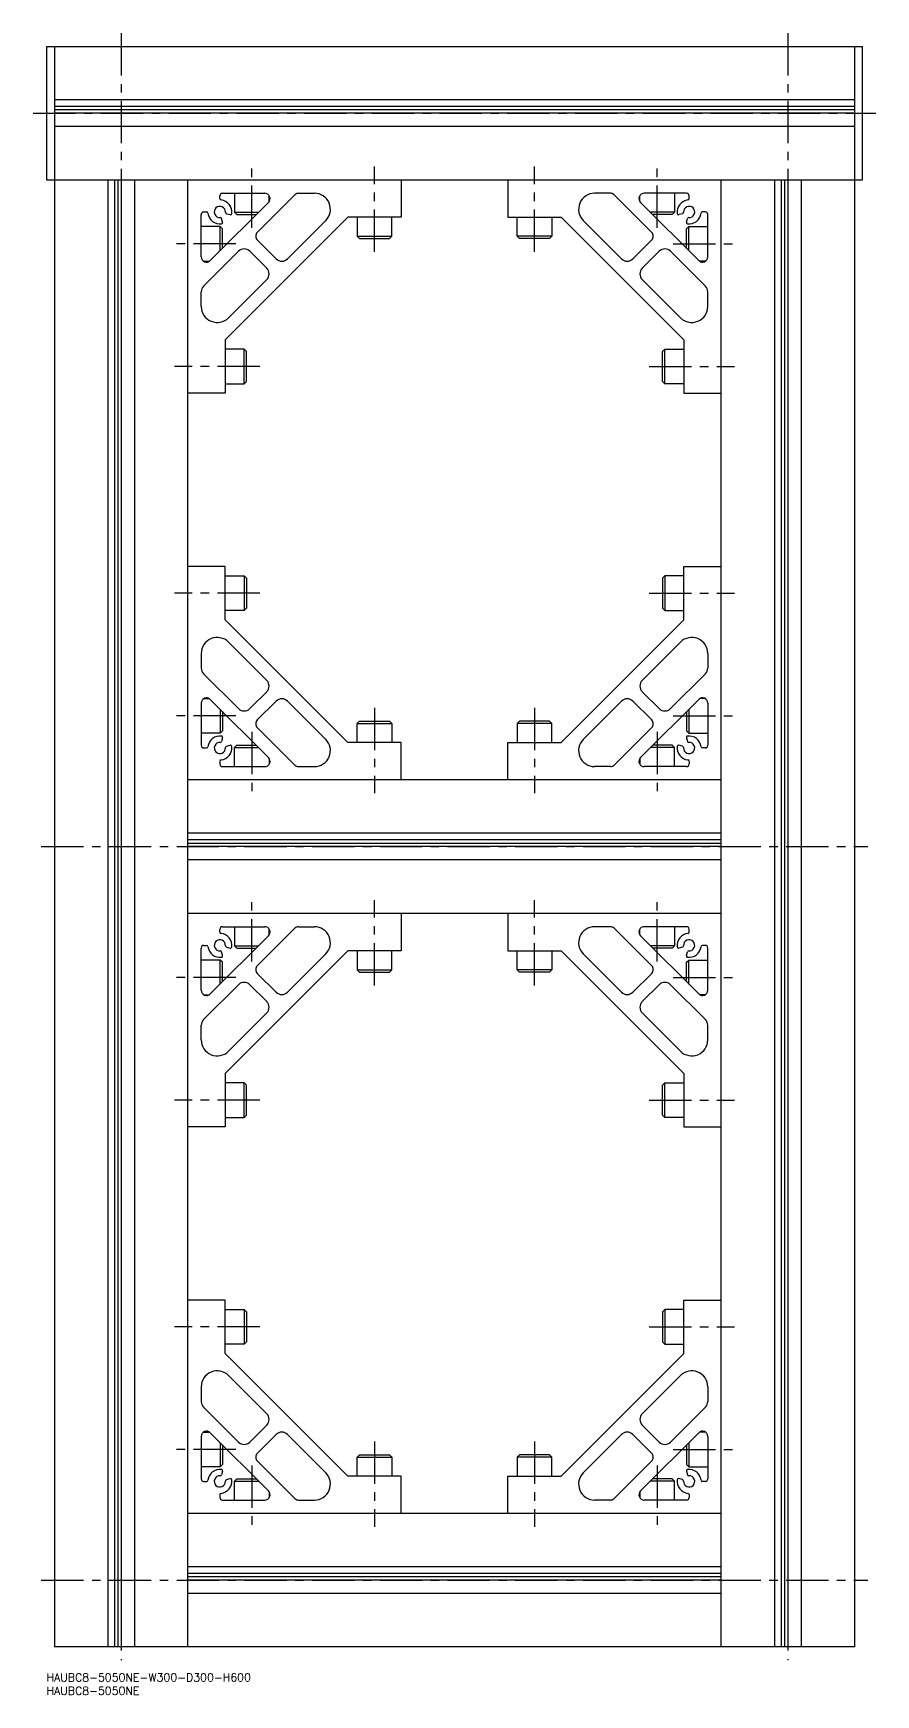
# Model space of a CAD drawing. Extents: x -5 to 781, y -8 to 975.
# Drawn here: x -5 to 311, y -8 to 615 of the extents above; entities that cross this region are included whole.
import ezdxf

# ---------------------------------------------------------------- set-up
doc = ezdxf.new("R2010")
doc.units = 0
doc.header["$LTSCALE"] = 0.5
doc.linetypes.add('CENTER', pattern=[50.8, 31.75, -6.35, 6.35, -6.35])
for name, color, linetype in [('MSM_CENTER', 1, 'CENTER'), ('MSM_CONTINUOUS', 7, 'CONTINUOUS'), ('MSM_PART_NUMBER', 7, 'CONTINUOUS')]:
    doc.layers.add(name, color=color, linetype=linetype)
doc.styles.get("Standard").update_dxf_attribs({"font": 'txt.shx', "height": 3, "bigfont": 'bigfont.shx'})

# ---------------------------------------------------------------- blocks, each defined once
blk = doc.blocks.new('*U8')
at = {"layer": 'MSM_PART_NUMBER'}
blk.add_text('HAUBC8-5050NE-W300-D300-H600', height=3, dxfattribs=at).set_placement((0, -3))
blk = doc.blocks.new('*U9')
at = {"layer": 'MSM_PART_NUMBER'}
blk.add_text('HAUBC8-5050NE', height=3, dxfattribs=at).set_placement((0, -8))

msp = doc.modelspace()

# ---------------------------------------------------------------- linework, layer by layer
at = {"layer": 'MSM_CENTER'}
for p, q in [((28, 615), (28, 5)), ((278, 615), (278, 5)), ((-5, 585), (311, 585)), ((77, 542), (77, 565)), ((123, 533), (123, 565)), ((183, 533), (183, 565)), ((229, 542), (229, 565)), ((71, 536), (48, 536)), ((235, 536), (258, 536)), ((80, 490), (48, 490)), ((226, 490), (258, 490)), ((80, 405), (48, 405)), ((226, 405), (258, 405)), ((123, 362), (123, 330)), ((183, 362), (183, 330)), ((71, 359), (48, 359)), ((235, 359), (258, 359)), ((77, 353), (77, 330)), ((229, 353), (229, 330)), ((-2, 310), (308, 310)), ((77, 267), (77, 290)), ((123, 258), (123, 290)), ((183, 258), (183, 290)), ((229, 267), (229, 290)), ((71, 261), (48, 261)), ((235, 261), (258, 261)), ((80, 215), (48, 215)), ((226, 215), (258, 215)), ((80, 130), (48, 130)), ((226, 130), (258, 130)), ((71, 84), (48, 84)), ((123, 87), (123, 55)), ((183, 87), (183, 55)), ((235, 84), (258, 84)), ((77, 78), (77, 55)), ((229, 78), (229, 55)), ((-2, 35), (308, 35))]:
    msp.add_line(p, q, dxfattribs=at)
at = {"layer": 'MSM_CONTINUOUS'}
for p, q in [((0, 610), (306, 610)), ((0, 610), (0, 560)), ((3, 610), (3, 10)), ((303, 610), (303, 10)), ((306, 560), (306, 610)), ((303, 590), (3, 590)), ((303, 587.5), (3, 587.5)), ((303, 586.22), (3, 586.22)), ((303, 585), (3, 585)), ((303, 580), (3, 580)), ((0, 560), (306, 560)), ((23, 560), (23, 10)), ((25.5, 560), (25.5, 10)), ((26.78, 560), (26.78, 10)), ((28, 560), (28, 10)), ((33, 560), (33, 10)), ((53, 10), (53, 560)), ((66, 555), (81.82, 555)), ((70.5, 555), (70.5, 547.87)), ((94.55, 555), (100.45, 555)), ((133, 560), (133, 546)), ((173, 560), (173, 546)), ((211.45, 555), (205.55, 555)), ((240, 555), (224.18, 555)), ((235.5, 555), (235.5, 547.87)), ((253, 10), (253, 560)), ((273, 560), (273, 10)), ((275.5, 560), (275.5, 10)), ((276.78, 560), (276.78, 10)), ((278, 560), (278, 10)), ((283, 560), (283, 10)), ((83.24, 551.59), (61.41, 529.76)), ((65, 552.97), (65, 554)), ((79.04, 540.32), (93.14, 554.41)), ((83.5, 551.91), (83.5, 554.09)), ((226.96, 540.32), (212.86, 554.41)), ((222.5, 551.91), (222.5, 554.09)), ((222.76, 551.59), (244.59, 529.76)), ((241, 552.97), (241, 554)), ((58, 531.18), (58, 547)), ((65.13, 542.5), (58, 542.5)), ((59, 548), (60.03, 548)), ((66, 541.63), (65.13, 542.5)), ((65.13, 533.48), (65.13, 542.5)), ((66.03, 544.17), (65.66, 545.54)), ((113.01, 546), (67, 499.99)), ((67.46, 547.34), (68.83, 546.97)), ((70.5, 547.87), (71.37, 547)), ((70.5, 547.87), (79.52, 547.87)), ((71.37, 547), (78.65, 547)), ((104.69, 544.76), (90.36, 530.42)), ((133, 546), (113.01, 546)), ((116.5, 546), (116.5, 538.87)), ((129.5, 538.87), (129.5, 546)), ((173, 546), (192.99, 546)), ((176.5, 538.87), (176.5, 546)), ((189.5, 546), (189.5, 538.87)), ((192.99, 546), (239, 499.99)), ((201.31, 544.76), (215.64, 530.42)), ((235.5, 547.87), (226.48, 547.87)), ((234.63, 547), (227.35, 547)), ((235.5, 547.87), (234.63, 547)), ((238.54, 547.34), (237.17, 546.97)), ((239.97, 544.17), (240.34, 545.54)), ((240, 541.63), (240.87, 542.5)), ((240.87, 542.5), (248, 542.5)), ((240.87, 533.48), (240.87, 542.5)), ((247, 548), (245.97, 548)), ((248, 531.18), (248, 547)), ((66, 534.27), (66, 541.63)), ((86.11, 530.42), (79.04, 537.49)), ((116.5, 538.87), (117.37, 538)), ((116.5, 538.87), (129.5, 538.87)), ((117.37, 538), (128.63, 538)), ((128.63, 538), (129.5, 538.87)), ((177.37, 538), (176.5, 538.87)), ((189.5, 538.87), (176.5, 538.87)), ((188.63, 538), (177.37, 538)), ((189.5, 538.87), (188.63, 538)), ((219.89, 530.42), (226.96, 537.49)), ((240, 534.27), (240, 541.63)), ((58.88, 520.16), (71.97, 533.25)), ((76.21, 533.25), (82.58, 526.89)), ((229.79, 533.25), (223.42, 526.89)), ((247.12, 520.16), (234.03, 533.25)), ((58.91, 529.5), (61.09, 529.5)), ((247.09, 529.5), (244.91, 529.5)), ((58, 512.55), (58, 518.04)), ((82.58, 522.64), (68.24, 508.31)), ((223.42, 522.64), (237.76, 508.31)), ((248, 512.55), (248, 518.04)), ((67, 499.99), (67, 480)), ((239, 499.99), (239, 480)), ((74.13, 496.5), (67, 496.5)), ((75, 495.63), (74.13, 496.5)), ((74.13, 483.5), (74.13, 496.5)), ((75, 484.37), (75, 495.63)), ((231, 495.63), (231.87, 496.5)), ((231, 484.37), (231, 495.63)), ((231.87, 496.5), (239, 496.5)), ((231.87, 483.5), (231.87, 496.5)), ((67, 480), (53, 480)), ((67, 483.5), (74.13, 483.5)), ((74.13, 483.5), (75, 484.37)), ((231.87, 483.5), (231, 484.37)), ((239, 483.5), (231.87, 483.5)), ((239, 480), (253, 480)), ((67, 415), (53, 415)), ((67, 395.01), (67, 415)), ((67, 411.5), (74.13, 411.5)), ((74.13, 411.5), (75, 410.63)), ((74.13, 411.5), (74.13, 398.5)), ((231.87, 411.5), (231, 410.63)), ((239, 411.5), (231.87, 411.5)), ((231.87, 411.5), (231.87, 398.5)), ((239, 415), (253, 415)), ((239, 395.01), (239, 415)), ((75, 410.63), (75, 399.37)), ((231, 410.63), (231, 399.37)), ((75, 399.37), (74.13, 398.5)), ((231, 399.37), (231.87, 398.5)), ((74.13, 398.5), (67, 398.5)), ((113.01, 349), (67, 395.01)), ((192.99, 349), (239, 395.01)), ((231.87, 398.5), (239, 398.5)), ((82.58, 372.36), (68.24, 386.69)), ((223.42, 372.36), (237.76, 386.69)), ((58, 382.45), (58, 376.96)), ((248, 382.45), (248, 376.96)), ((58.88, 374.84), (71.97, 361.75)), ((247.12, 374.84), (234.03, 361.75)), ((76.21, 361.75), (82.58, 368.11)), ((229.79, 361.75), (223.42, 368.11)), ((58, 363.82), (58, 348)), ((58.91, 365.5), (61.09, 365.5)), ((83.24, 343.41), (61.41, 365.24)), ((65.13, 361.52), (65.13, 352.5)), ((86.11, 364.58), (79.04, 357.51)), ((104.69, 350.24), (90.36, 364.58)), ((201.31, 350.24), (215.64, 364.58)), ((219.89, 364.58), (226.96, 357.51)), ((222.76, 343.41), (244.59, 365.24)), ((240.87, 361.52), (240.87, 352.5)), ((247.09, 365.5), (244.91, 365.5)), ((248, 363.82), (248, 348)), ((66, 360.73), (66, 353.37)), ((116.5, 356.13), (117.37, 357)), ((116.5, 349), (116.5, 356.13)), ((116.5, 356.13), (129.5, 356.13)), ((117.37, 357), (128.63, 357)), ((128.63, 357), (129.5, 356.13)), ((129.5, 356.13), (129.5, 349)), ((177.37, 357), (176.5, 356.13)), ((176.5, 356.13), (176.5, 349)), ((189.5, 356.13), (176.5, 356.13)), ((188.63, 357), (177.37, 357)), ((189.5, 356.13), (188.63, 357)), ((189.5, 349), (189.5, 356.13)), ((240, 360.73), (240, 353.37)), ((65.13, 352.5), (58, 352.5)), ((66, 353.37), (65.13, 352.5)), ((66.03, 350.83), (65.66, 349.46)), ((79.04, 354.68), (93.14, 340.59)), ((133, 349), (113.01, 349)), ((133, 335), (133, 349)), ((173, 335), (173, 349)), ((173, 349), (192.99, 349)), ((226.96, 354.68), (212.86, 340.59)), ((239.97, 350.83), (240.34, 349.46)), ((240, 353.37), (240.87, 352.5)), ((240.87, 352.5), (248, 352.5)), ((59, 347), (60.03, 347)), ((67.46, 347.66), (68.83, 348.03)), ((70.5, 347.13), (71.37, 348)), ((70.5, 340), (70.5, 347.13)), ((70.5, 347.13), (79.52, 347.13)), ((71.37, 348), (78.65, 348)), ((83.5, 343.09), (83.5, 340.91)), ((222.5, 343.09), (222.5, 340.91)), ((235.5, 347.13), (226.48, 347.13)), ((234.63, 348), (227.35, 348)), ((235.5, 347.13), (234.63, 348)), ((235.5, 340), (235.5, 347.13)), ((238.54, 347.66), (237.17, 348.03)), ((247, 347), (245.97, 347)), ((65, 342.03), (65, 341)), ((66, 340), (81.82, 340)), ((94.55, 340), (100.45, 340)), ((211.45, 340), (205.55, 340)), ((240, 340), (224.18, 340)), ((241, 342.03), (241, 341)), ((253, 335), (53, 335)), ((253, 315), (53, 315)), ((253, 312.5), (53, 312.5)), ((253, 311.22), (53, 311.22)), ((253, 310), (53, 310)), ((253, 305), (53, 305)), ((253, 285), (53, 285)), ((133, 285), (133, 271)), ((173, 285), (173, 271)), ((83.24, 276.59), (61.41, 254.76)), ((65, 277.97), (65, 279)), ((66, 280), (81.82, 280)), ((70.5, 280), (70.5, 272.87)), ((79.04, 265.32), (93.14, 279.41)), ((83.5, 276.91), (83.5, 279.09)), ((94.55, 280), (100.45, 280)), ((211.45, 280), (205.55, 280)), ((226.96, 265.32), (212.86, 279.41)), ((222.5, 276.91), (222.5, 279.09)), ((222.76, 276.59), (244.59, 254.76)), ((240, 280), (224.18, 280)), ((235.5, 280), (235.5, 272.87)), ((241, 277.97), (241, 279)), ((58, 256.18), (58, 272)), ((59, 273), (60.03, 273)), ((66.03, 269.17), (65.66, 270.54)), ((113.01, 271), (67, 224.99)), ((67.46, 272.34), (68.83, 271.97)), ((70.5, 272.87), (71.37, 272)), ((70.5, 272.87), (79.52, 272.87)), ((71.37, 272), (78.65, 272)), ((104.69, 269.76), (90.36, 255.42)), ((133, 271), (113.01, 271)), ((116.5, 271), (116.5, 263.87)), ((129.5, 263.87), (129.5, 271)), ((173, 271), (192.99, 271)), ((176.5, 263.87), (176.5, 271)), ((189.5, 271), (189.5, 263.87)), ((192.99, 271), (239, 224.99)), ((201.31, 269.76), (215.64, 255.42)), ((235.5, 272.87), (226.48, 272.87)), ((234.63, 272), (227.35, 272)), ((235.5, 272.87), (234.63, 272)), ((238.54, 272.34), (237.17, 271.97)), ((239.97, 269.17), (240.34, 270.54)), ((247, 273), (245.97, 273)), ((248, 256.18), (248, 272)), ((65.13, 267.5), (58, 267.5)), ((66, 266.63), (65.13, 267.5)), ((65.13, 258.48), (65.13, 267.5)), ((66, 259.27), (66, 266.63)), ((86.11, 255.42), (79.04, 262.49)), ((116.5, 263.87), (117.37, 263)), ((116.5, 263.87), (129.5, 263.87)), ((117.37, 263), (128.63, 263)), ((128.63, 263), (129.5, 263.87)), ((177.37, 263), (176.5, 263.87)), ((189.5, 263.87), (176.5, 263.87)), ((188.63, 263), (177.37, 263)), ((189.5, 263.87), (188.63, 263)), ((219.89, 255.42), (226.96, 262.49)), ((240, 266.63), (240.87, 267.5)), ((240, 259.27), (240, 266.63)), ((240.87, 267.5), (248, 267.5)), ((240.87, 258.48), (240.87, 267.5)), ((58.88, 245.16), (71.97, 258.25)), ((76.21, 258.25), (82.58, 251.89)), ((229.79, 258.25), (223.42, 251.89)), ((247.12, 245.16), (234.03, 258.25)), ((58.91, 254.5), (61.09, 254.5)), ((247.09, 254.5), (244.91, 254.5)), ((58, 237.55), (58, 243.04)), ((82.58, 247.64), (68.24, 233.31)), ((223.42, 247.64), (237.76, 233.31)), ((248, 237.55), (248, 243.04)), ((67, 224.99), (67, 205)), ((239, 224.99), (239, 205)), ((74.13, 221.5), (67, 221.5)), ((75, 220.63), (74.13, 221.5)), ((74.13, 208.5), (74.13, 221.5)), ((75, 209.37), (75, 220.63)), ((231, 220.63), (231.87, 221.5)), ((231, 209.37), (231, 220.63)), ((231.87, 221.5), (239, 221.5)), ((231.87, 208.5), (231.87, 221.5)), ((67, 208.5), (74.13, 208.5)), ((74.13, 208.5), (75, 209.37)), ((231.87, 208.5), (231, 209.37)), ((239, 208.5), (231.87, 208.5)), ((67, 205), (53, 205)), ((239, 205), (253, 205)), ((67, 140), (53, 140)), ((67, 120.01), (67, 140)), ((239, 140), (253, 140)), ((239, 120.01), (239, 140)), ((67, 136.5), (74.13, 136.5)), ((74.13, 136.5), (75, 135.63)), ((74.13, 136.5), (74.13, 123.5)), ((75, 135.63), (75, 124.37)), ((231.87, 136.5), (231, 135.63)), ((231, 135.63), (231, 124.37)), ((239, 136.5), (231.87, 136.5)), ((231.87, 136.5), (231.87, 123.5)), ((74.13, 123.5), (67, 123.5)), ((113.01, 74), (67, 120.01)), ((75, 124.37), (74.13, 123.5)), ((192.99, 74), (239, 120.01)), ((231, 124.37), (231.87, 123.5)), ((231.87, 123.5), (239, 123.5)), ((58, 107.45), (58, 101.96)), ((82.58, 97.36), (68.24, 111.69)), ((223.42, 97.36), (237.76, 111.69)), ((248, 107.45), (248, 101.96)), ((58.88, 99.84), (71.97, 86.75)), ((247.12, 99.84), (234.03, 86.75)), ((58, 88.82), (58, 73)), ((58.91, 90.5), (61.09, 90.5)), ((83.24, 68.41), (61.41, 90.24)), ((76.21, 86.75), (82.58, 93.11)), ((86.11, 89.58), (79.04, 82.51)), ((104.69, 75.24), (90.36, 89.58)), ((201.31, 75.24), (215.64, 89.58)), ((219.89, 89.58), (226.96, 82.51)), ((222.76, 68.41), (244.59, 90.24)), ((229.79, 86.75), (223.42, 93.11)), ((247.09, 90.5), (244.91, 90.5)), ((248, 88.82), (248, 73)), ((65.13, 86.52), (65.13, 77.5)), ((66, 85.73), (66, 78.37)), ((116.5, 81.13), (117.37, 82)), ((116.5, 74), (116.5, 81.13)), ((116.5, 81.13), (129.5, 81.13)), ((117.37, 82), (128.63, 82)), ((128.63, 82), (129.5, 81.13)), ((129.5, 81.13), (129.5, 74)), ((177.37, 82), (176.5, 81.13)), ((176.5, 81.13), (176.5, 74)), ((189.5, 81.13), (176.5, 81.13)), ((188.63, 82), (177.37, 82)), ((189.5, 81.13), (188.63, 82)), ((189.5, 74), (189.5, 81.13)), ((240, 85.73), (240, 78.37)), ((240.87, 86.52), (240.87, 77.5)), ((65.13, 77.5), (58, 77.5)), ((66, 78.37), (65.13, 77.5)), ((66.03, 75.83), (65.66, 74.46)), ((79.04, 79.68), (93.14, 65.59)), ((226.96, 79.68), (212.86, 65.59)), ((239.97, 75.83), (240.34, 74.46)), ((240, 78.37), (240.87, 77.5)), ((240.87, 77.5), (248, 77.5)), ((59, 72), (60.03, 72)), ((67.46, 72.66), (68.83, 73.03)), ((70.5, 72.13), (71.37, 73)), ((70.5, 65), (70.5, 72.13)), ((70.5, 72.13), (79.52, 72.13)), ((71.37, 73), (78.65, 73)), ((133, 74), (113.01, 74)), ((133, 60), (133, 74)), ((173, 60), (173, 74)), ((173, 74), (192.99, 74)), ((235.5, 72.13), (226.48, 72.13)), ((234.63, 73), (227.35, 73)), ((235.5, 72.13), (234.63, 73)), ((235.5, 65), (235.5, 72.13)), ((238.54, 72.66), (237.17, 73.03)), ((247, 72), (245.97, 72)), ((65, 67.03), (65, 66)), ((66, 65), (81.82, 65)), ((83.5, 68.09), (83.5, 65.91)), ((94.55, 65), (100.45, 65)), ((211.45, 65), (205.55, 65)), ((222.5, 68.09), (222.5, 65.91)), ((240, 65), (224.18, 65)), ((241, 67.03), (241, 66)), ((253, 60), (53, 60)), ((253, 40), (53, 40)), ((253, 37.5), (53, 37.5)), ((253, 36.22), (53, 36.22)), ((253, 35), (53, 35)), ((253, 30), (53, 30)), ((303, 10), (3, 10))]:
    msp.add_line(p, q, dxfattribs=at)
for centre, radius, start, end in [((66, 554), 1, 90, 180), ((81.82, 553), 2, 315, 90), ((94.55, 553), 2, 90, 135), ((100.45, 549), 6, 315, 90), ((205.55, 549), 6, 90, 225), ((211.45, 553), 2, 45, 90), ((224.18, 553), 2, 90, 225), ((240, 554), 1, 0, 90), ((65, 548), 2.1, 356.08695, 273.91305), ((65.5, 552.97), 0.5, 180, 264.26083), ((65, 548), 4.5, 352.1798, 84.26083), ((241, 548), 4.5, 95.73917, 187.8202), ((241, 548), 2.1, 266.08695, 183.91305), ((240.5, 552.97), 0.5, 275.73917, 0), ((59, 547), 1, 90, 180), ((60.03, 547.5), 0.5, 5.7392, 90), ((65, 548), 4.5, 185.73917, 277.81899), ((65.18, 545.41), 0.5, 14.99832, 93.91307), ((65.54, 544.04), 0.5, 277.81899, 14.99832), ((67.59, 547.82), 0.5, 176.08695, 254.99832), ((68.96, 547.46), 0.5, 254.99832, 352.17977), ((237.04, 547.46), 0.5, 187.82023, 285.00168), ((238.41, 547.82), 0.5, 285.00168, 3.91305), ((240.46, 544.04), 0.5, 165.00168, 262.18101), ((240.82, 545.41), 0.5, 86.08693, 165.00168), ((241, 548), 4.5, 262.18101, 354.26083), ((245.97, 547.5), 0.5, 90, 174.2608), ((247, 547), 1, 0, 90), ((80.46, 538.91), 2, 135, 225.00028), ((225.54, 538.91), 2, 314.99972, 45), ((60, 531.18), 2, 180, 315), ((74.09, 531.13), 3, 45.00028, 135), ((88.24, 532.54), 3, 225.00028, 315), ((217.76, 532.54), 3, 225, 314.99972), ((231.91, 531.13), 3, 45, 134.99972), ((246, 531.18), 2, 225, 0), ((80.46, 524.76), 3, 315, 45.00028), ((225.54, 524.76), 3, 134.99972, 225), ((61, 518.04), 3, 135, 180), ((245, 518.04), 3, 0, 45), ((64, 512.55), 6, 180, 315), ((242, 512.55), 6, 225, 0), ((64, 382.45), 6, 45, 180), ((242, 382.45), 6, 0, 135), ((61, 376.96), 3, 180, 225), ((245, 376.96), 3, 315, 0), ((80.46, 370.24), 3, 314.99972, 45), ((225.54, 370.24), 3, 135, 225.00028), ((60, 363.82), 2, 45, 180), ((74.09, 363.87), 3, 225, 314.99972), ((88.24, 362.46), 3, 45, 134.99972), ((217.76, 362.46), 3, 45.00028, 135), ((231.91, 363.87), 3, 225.00028, 315), ((246, 363.82), 2, 0, 135), ((80.46, 356.09), 2, 134.99972, 225), ((225.54, 356.09), 2, 315, 45.00028), ((65, 347), 4.5, 82.18101, 174.26083), ((65, 347), 2.1, 86.08695, 3.91305), ((65.18, 349.59), 0.5, 266.08693, 345.00168), ((65.54, 350.96), 0.5, 345.00168, 82.18101), ((100.45, 346), 6, 270, 45), ((205.55, 346), 6, 135, 270), ((241, 347), 2.1, 176.08695, 93.91305), ((240.46, 350.96), 0.5, 97.81899, 194.99832), ((240.82, 349.59), 0.5, 194.99832, 273.91307), ((241, 347), 4.5, 5.73917, 97.81899), ((59, 348), 1, 180, 270), ((60.03, 347.5), 0.5, 270, 354.2608), ((65, 347), 4.5, 275.73917, 7.8202), ((67.59, 347.18), 0.5, 105.00168, 183.91305), ((68.96, 347.54), 0.5, 7.82023, 105.00168), ((81.82, 342), 2, 270, 45), ((224.18, 342), 2, 135, 270), ((241, 347), 4.5, 172.1798, 264.26083), ((237.04, 347.54), 0.5, 74.99832, 172.17977), ((238.41, 347.18), 0.5, 356.08695, 74.99832), ((245.97, 347.5), 0.5, 185.7392, 270), ((247, 348), 1, 270, 0), ((65.5, 342.03), 0.5, 95.73917, 180), ((66, 341), 1, 180, 270), ((94.55, 342), 2, 225, 270), ((211.45, 342), 2, 270, 315), ((240, 341), 1, 270, 0), ((240.5, 342.03), 0.5, 0, 84.26083), ((65, 273), 2.1, 356.08695, 273.91305), ((66, 279), 1, 90, 180), ((65.5, 277.97), 0.5, 180, 264.26083), ((65, 273), 4.5, 352.1798, 84.26083), ((81.82, 278), 2, 315, 90), ((94.55, 278), 2, 90, 135), ((100.45, 274), 6, 315, 90), ((205.55, 274), 6, 90, 225), ((211.45, 278), 2, 45, 90), ((224.18, 278), 2, 90, 225), ((241, 273), 4.5, 95.73917, 187.8202), ((241, 273), 2.1, 266.08695, 183.91305), ((240, 279), 1, 0, 90), ((240.5, 277.97), 0.5, 275.73917, 0), ((59, 272), 1, 90, 180), ((60.03, 272.5), 0.5, 5.7392, 90), ((65, 273), 4.5, 185.73917, 277.81899), ((65.18, 270.41), 0.5, 14.99832, 93.91307), ((65.54, 269.04), 0.5, 277.81899, 14.99832), ((67.59, 272.82), 0.5, 176.08695, 254.99832), ((68.96, 272.46), 0.5, 254.99832, 352.17977), ((237.04, 272.46), 0.5, 187.82023, 285.00168), ((238.41, 272.82), 0.5, 285.00168, 3.91305), ((240.46, 269.04), 0.5, 165.00168, 262.18101), ((240.82, 270.41), 0.5, 86.08693, 165.00168), ((241, 273), 4.5, 262.18101, 354.26083), ((245.97, 272.5), 0.5, 90, 174.2608), ((247, 272), 1, 0, 90), ((80.46, 263.91), 2, 135, 225.00028), ((225.54, 263.91), 2, 314.99972, 45), ((60, 256.18), 2, 180, 315), ((74.09, 256.13), 3, 45.00028, 135), ((231.91, 256.13), 3, 45, 134.99972), ((246, 256.18), 2, 225, 0), ((80.46, 249.76), 3, 315, 45.00028), ((88.24, 257.54), 3, 225.00028, 315), ((217.76, 257.54), 3, 225, 314.99972), ((225.54, 249.76), 3, 134.99972, 225), ((61, 243.04), 3, 135, 180), ((245, 243.04), 3, 0, 45), ((64, 237.55), 6, 180, 315), ((242, 237.55), 6, 225, 0), ((64, 107.45), 6, 45, 180), ((242, 107.45), 6, 0, 135), ((61, 101.96), 3, 180, 225), ((245, 101.96), 3, 315, 0), ((80.46, 95.24), 3, 314.99972, 45), ((225.54, 95.24), 3, 135, 225.00028), ((60, 88.82), 2, 45, 180), ((88.24, 87.46), 3, 45, 134.99972), ((217.76, 87.46), 3, 45.00028, 135), ((246, 88.82), 2, 0, 135), ((74.09, 88.87), 3, 225, 314.99972), ((80.46, 81.09), 2, 134.99972, 225), ((225.54, 81.09), 2, 315, 45.00028), ((231.91, 88.87), 3, 225.00028, 315), ((65, 72), 4.5, 82.18101, 174.26083), ((65.54, 75.96), 0.5, 345.00168, 82.18101), ((100.45, 71), 6, 270, 45), ((205.55, 71), 6, 135, 270), ((240.46, 75.96), 0.5, 97.81899, 194.99832), ((241, 72), 4.5, 5.73917, 97.81899), ((59, 73), 1, 180, 270), ((60.03, 72.5), 0.5, 270, 354.2608), ((65, 72), 2.1, 86.08695, 3.91305), ((65.18, 74.59), 0.5, 266.08693, 345.00168), ((65, 72), 4.5, 275.73917, 7.8202), ((67.59, 72.18), 0.5, 105.00168, 183.91305), ((68.96, 72.54), 0.5, 7.82023, 105.00168), ((241, 72), 4.5, 172.1798, 264.26083), ((237.04, 72.54), 0.5, 74.99832, 172.17977), ((238.41, 72.18), 0.5, 356.08695, 74.99832), ((241, 72), 2.1, 176.08695, 93.91305), ((240.82, 74.59), 0.5, 194.99832, 273.91307), ((245.97, 72.5), 0.5, 185.7392, 270), ((247, 73), 1, 270, 0), ((65.5, 67.03), 0.5, 95.73917, 180), ((66, 66), 1, 180, 270), ((81.82, 67), 2, 270, 45), ((94.55, 67), 2, 225, 270), ((211.45, 67), 2, 270, 315), ((224.18, 67), 2, 135, 270), ((240, 66), 1, 270, 0), ((240.5, 67.03), 0.5, 0, 84.26083)]:
    msp.add_arc(centre, radius, start, end, dxfattribs=at)

# ---------------------------------------------------------------- block references
for name in ['*U8', '*U9']:
    msp.add_blockref(name, (0, 0), dxfattribs=at)

doc.saveas('drawing.dxf')
